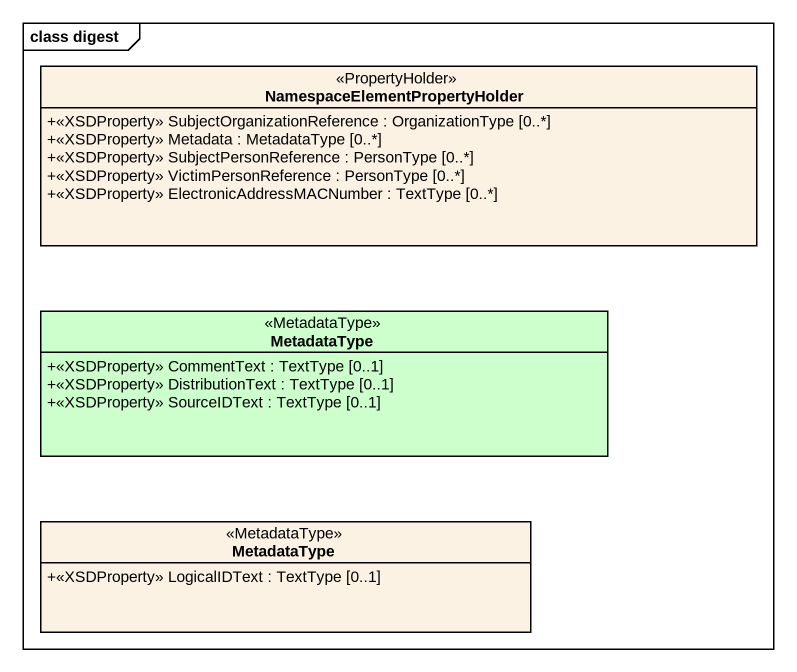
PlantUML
@startuml
mainframe class digest
hide circle
hide empty members
skinparam classAttributeIconSize 0
class "NamespaceElementPropertyHolder" as NamespaceElementPropertyHold <<PropertyHolder>> {
  +<<XSDProperty>> SubjectOrganizationReference : OrganizationType [0..*]
  +<<XSDProperty>> Metadata : MetadataType [0..*]
  +<<XSDProperty>> SubjectPersonReference : PersonType [0..*]
  +<<XSDProperty>> VictimPersonReference : PersonType [0..*]
  +<<XSDProperty>> ElectronicAddressMACNumber : TextType [0..*]
}
class MetadataType <<MetadataType>> #CCFFCC {
  +<<XSDProperty>> CommentText : TextType [0..1]
  +<<XSDProperty>> DistributionText : TextType [0..1]
  +<<XSDProperty>> SourceIDText : TextType [0..1]
}
class "MetadataType" as MetadataType_2 <<MetadataType>> {
  +<<XSDProperty>> LogicalIDText : TextType [0..1]
}
@enduml
